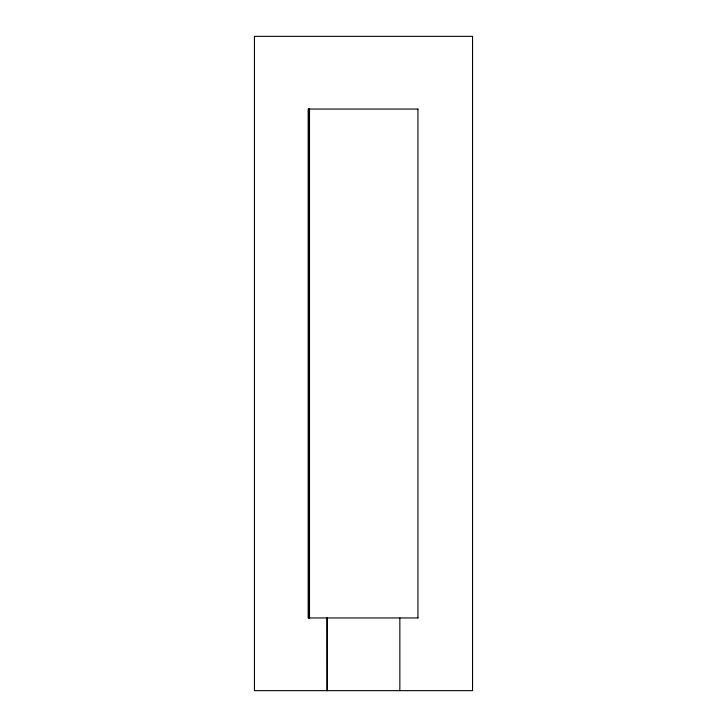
<?xml version="1.0" encoding="UTF-8"?>
<svg xmlns="http://www.w3.org/2000/svg" width="727" height="727" viewBox="0 0 727 727"><rect width="100%" height="100%" fill="white"/><g stroke="black" fill="none" stroke-linecap="round" stroke-linejoin="round"><path stroke-width="1.09" d="M417.989 109.05L308.166 109.05L308.166 617.95L417.989 617.95M417.943 109.05L417.943 617.95M399.85 617.95L399.85 690.65M309.511 109.05L309.511 617.95M308.975 109.05L308.975 617.95M308.893 109.05L308.893 617.95M472.55 36.35L254.45 36.35L254.45 690.65L472.55 690.65L472.55 36.35M327.15 690.65L327.114 617.95L327.15 690.65"/></g></svg>
